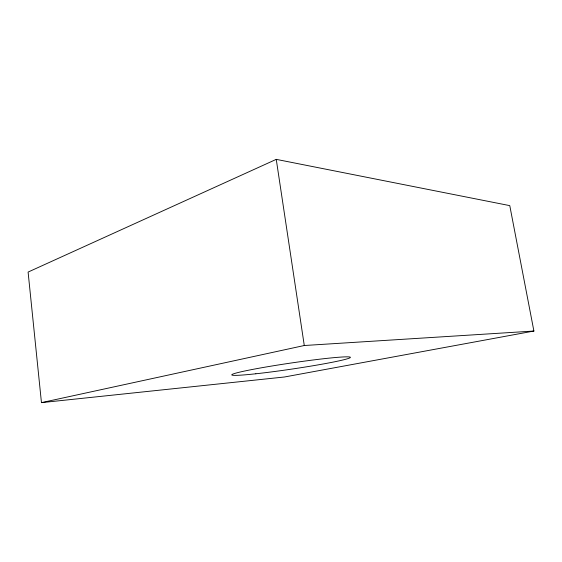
<?xml version="1.0" encoding="UTF-8"?>
<svg xmlns="http://www.w3.org/2000/svg" width="562" height="562" viewBox="0 0 562 562"><rect width="100%" height="100%" fill="white"/><g stroke="black" fill="none" stroke-linecap="round" stroke-linejoin="round"><path stroke-width="0.84" d="M276.251 159.362L28.1 272.071L41.455 402.638L284.421 376.997L533.9 331.039L509.776 205.629L276.251 159.362L304.281 345.511L533.9 331.039M41.455 402.638L304.281 345.511M255.851 373.779A59.916 3.056 -8.4 0 0 350.007 357.776A59.916 3.056 -8.4 0 0 267.477 366.747A59.916 3.056 -8.4 0 0 255.851 373.779"/></g></svg>
